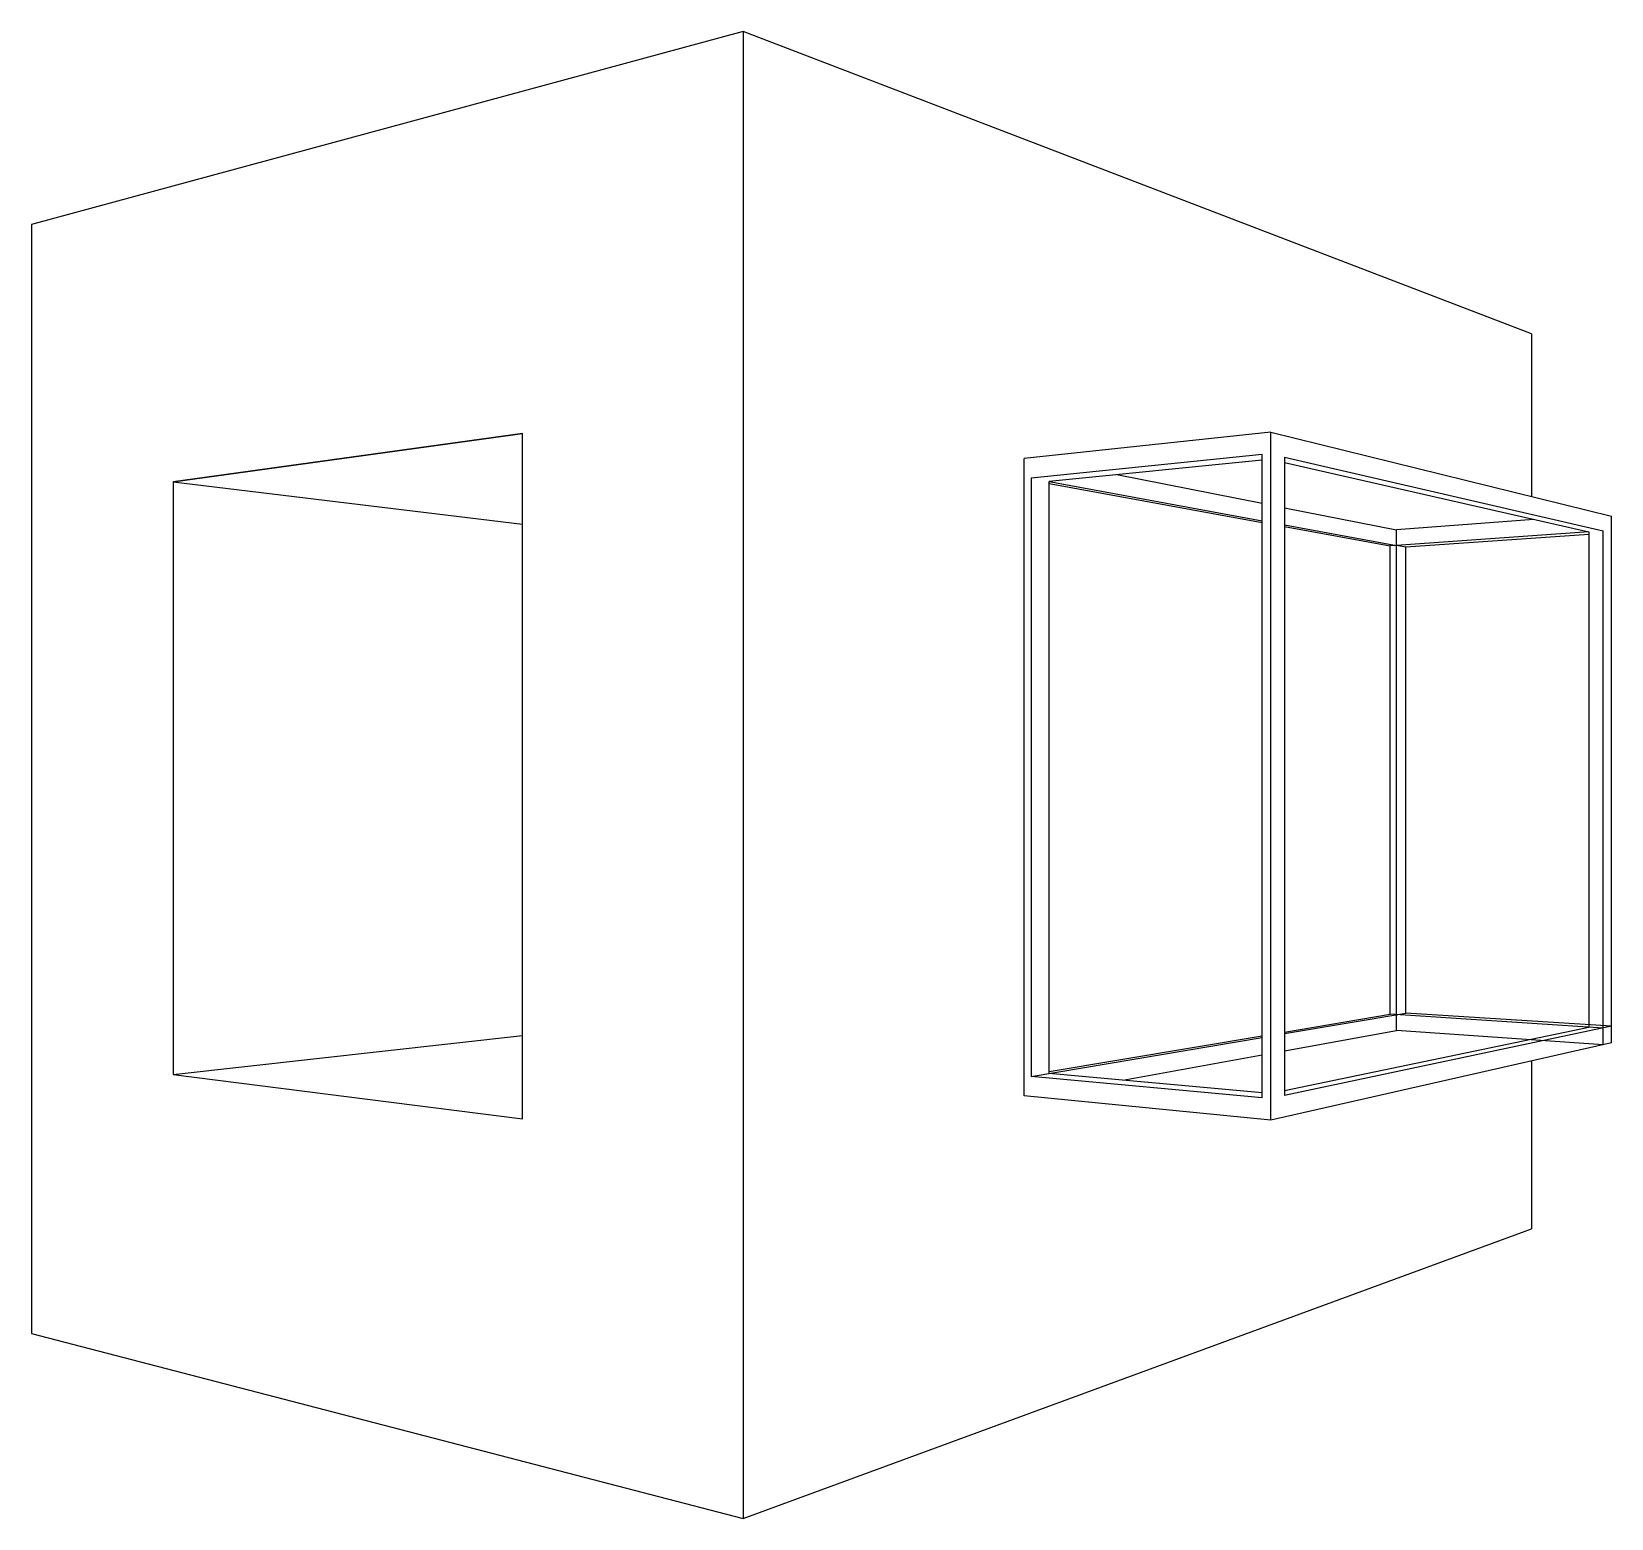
# Model space of a CAD drawing. Units: millimetres at full size, sheet at 1:10. Extents: x -1137 to 855, y -900 to 975.
import ezdxf

# ---------------------------------------------------------------- set-up
doc = ezdxf.new("R2010")
doc.units = ezdxf.units.MM
doc.header["$LTSCALE"] = 10
doc.layers.add('0-1', color=7, linetype='Continuous')

msp = doc.modelspace()

# ---------------------------------------------------------------- linework, layer by layer
at = {"layer": '0-1'}
for p, q in [((-240.26, 974.73), (-1137.43, 731.57)), ((753.67, 593.67), (-240.26, 974.73)), ((-240.26, 974.73), (-240.26, -900.27)), ((-1137.43, 731.57), (-1137.43, -667.13)), ((753.67, 593.67), (753.67, 388.58)), ((-958.91, 406.86), (-518.46, 467.82)), ((-518.46, 467.82), (-958.91, 406.86)), ((-518.46, -396.47), (-518.46, 467.82)), ((-518.46, -396.47), (-518.46, 467.82)), ((425, 469.73), (114.01, 436.22)), ((425, -398.22), (425, 469.73)), ((425, 469.73), (854.61, 363.65)), ((414.42, 441.23), (123.13, 411.75)), ((414.42, -369.82), (414.42, 441.23)), ((114.01, -367.42), (114.01, 436.22)), ((414.42, 434.29), (145.83, 407.55)), ((442.57, 438.23), (442.57, -367.07)), ((442.57, 438.23), (844.15, 345.09)), ((442.57, 431.34), (826.21, 343.82)), ((-958.91, 406.86), (-958.91, -340.43)), ((-958.91, 406.86), (-518.46, 353.53)), ((123.13, 411.75), (123.13, -342.87)), ((145.83, 407.55), (414.42, 357.92)), ((145.83, 404.98), (414.42, 355.68)), ((230.82, 416.01), (414.42, 379.9)), ((442.57, 374.36), (583.82, 346.57)), ((756.84, 359.64), (583.82, 346.57)), ((854.61, -300.7), (854.61, 363.65)), ((442.57, 352.72), (583.82, 326.62)), ((442.57, 350.51), (575.82, 326.05)), ((583.82, 326.62), (583.82, 346.57)), ((826.21, 343.82), (583.82, 326.62)), ((826.21, 340.67), (595.53, 324.45)), ((826.21, 343.82), (826.21, -280.77)), ((844.15, -303.08), (844.15, 345.09)), ((583.82, 326.62), (575.82, 326.05)), ((575.82, -264.52), (575.82, 326.05)), ((583.82, -285), (583.82, 326.62)), ((595.53, 324.45), (583.82, 326.62)), ((595.53, -263.07), (595.53, 324.45)), ((442.57, -288.9), (595.53, -263.07)), ((442.57, -286.89), (575.82, -264.52)), ((844.15, -281.93), (575.82, -264.52)), ((854.61, -279.71), (595.53, -263.07)), ((-958.91, -340.43), (-518.46, -291.4)), ((123.13, -342.87), (414.42, -293.66)), ((145.83, -336.68), (414.42, -291.61)), ((854.61, -279.71), (442.57, -367.07)), ((442.57, -360.78), (826.21, -280.77)), ((442.57, -310.55), (583.82, -285)), ((844.15, -303.08), (583.82, -285)), ((238.46, -347.46), (414.42, -315.64)), ((854.61, -300.7), (425, -398.22)), ((753.67, -323.62), (753.67, -534.91)), ((-958.91, -340.43), (-518.46, -396.47)), ((414.42, -369.82), (123.13, -342.87)), ((425, -398.22), (114.01, -367.42)), ((-240.26, -900.27), (753.67, -534.91)), ((-1137.43, -667.13), (-240.26, -900.27))]:
    msp.add_line(p, q, dxfattribs=at)
msp.add_lwpolyline([(414.42, -363.48), (145.83, -339.03), (145.83, 407.55)], dxfattribs=at)

doc.saveas('drawing.dxf')
